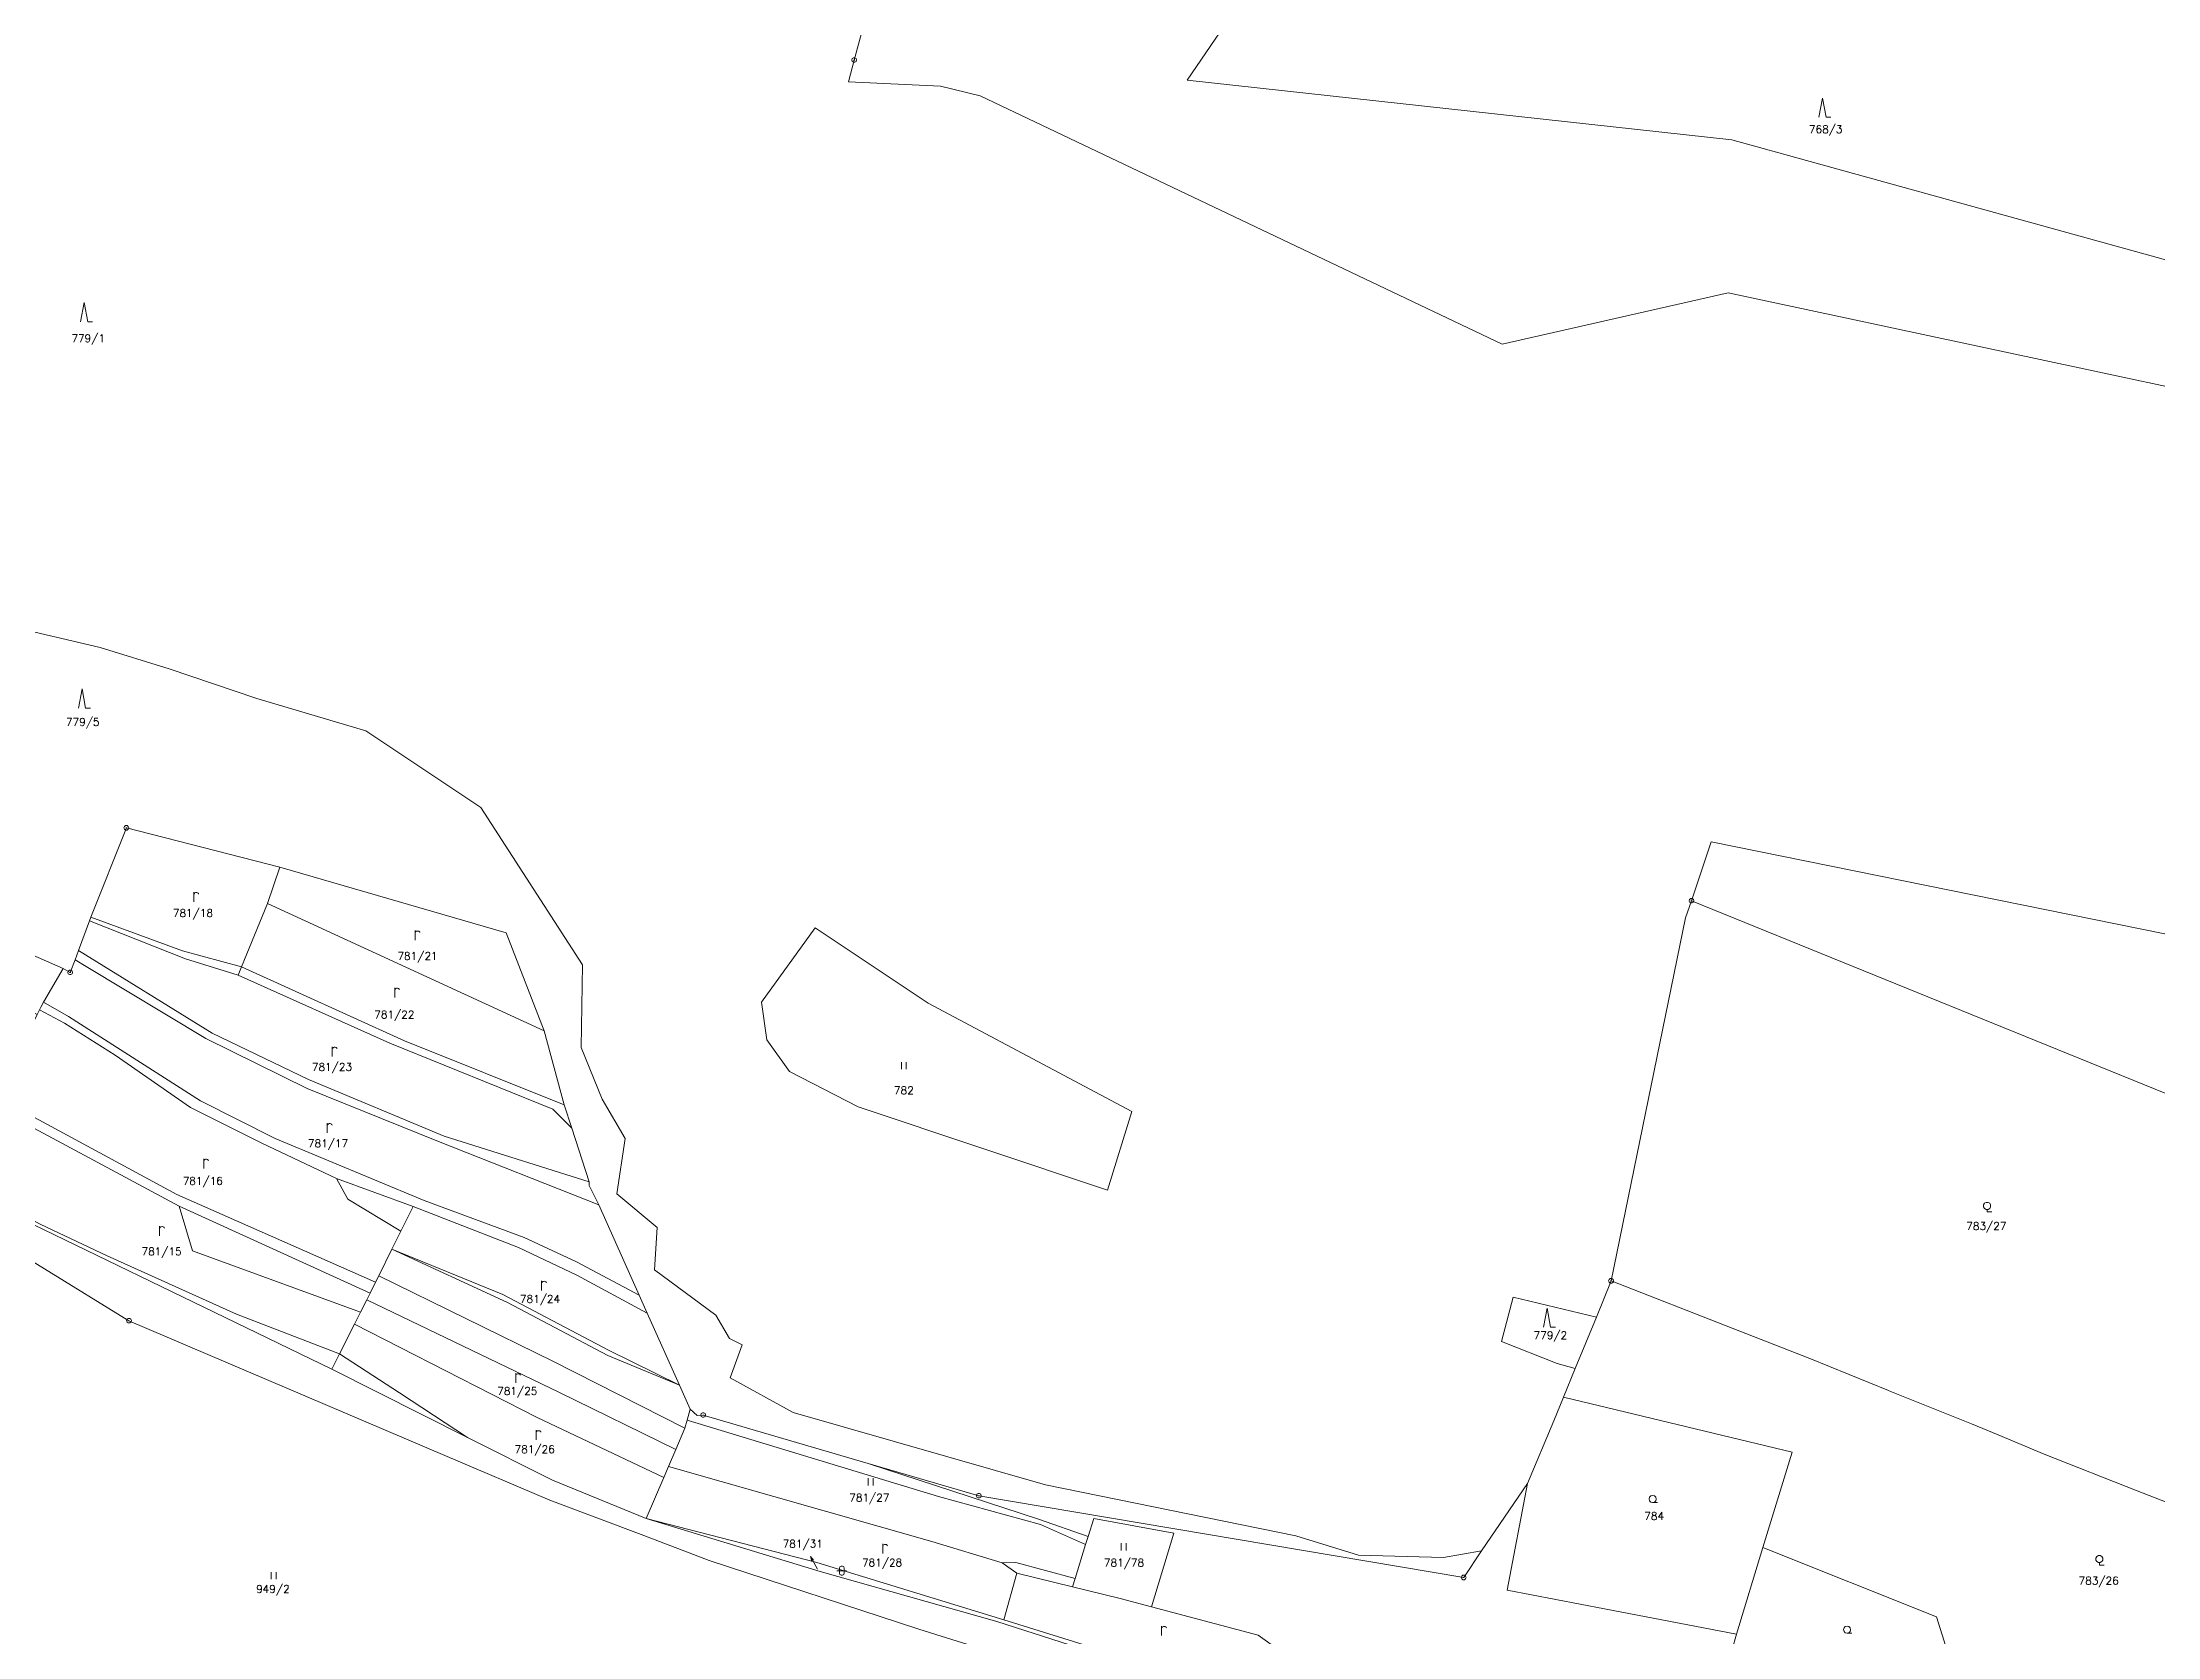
# Model space of a CAD drawing. Extents: x -443817 to 3, y -1171930 to -442383.
# Drawn here: x -442588.9 to -442148.1, y -1171344.1 to -1171011.7 of the extents above; entities that cross this region are included whole.
import ezdxf
from ezdxf.enums import TextEntityAlignment as Align

# ---------------------------------------------------------------- set-up
doc = ezdxf.new("R2010")
doc.units = 0
doc.header["$LTSCALE"] = 0.5
for name, color, linetype, lineweight in [('KLADPAR', 7, 'Continuous', 0), ('ZAPPAR', 7, 'Continuous', 0), ('ZNACKY', 7, 'Continuous', 0)]:
    doc.layers.add(name, color=color, linetype=linetype, lineweight=lineweight)
doc.styles.add('ROMANS', font='romans.shx', dxfattribs={"height": 0.2})

# ---------------------------------------------------------------- blocks, each defined once
blk = doc.blocks.new('$5')
at = {"color": 0}
blk.add_line((-0.12, 0), (0.12, 0), dxfattribs=at)
at = {"color": 0, "flags": 128}
blk.add_lwpolyline([(0.15, 0.48), (0.4, 0.3), (0.5, 0.01), (0.4, -0.28), (0.15, -0.46), (-0.16, -0.46), (-0.41, -0.28), (-0.51, 0.01), (-0.41, 0.3), (-0.16, 0.48), (0.15, 0.48)], dxfattribs=at)
blk = doc.blocks.new('$34')
at = {"color": 0, "flags": 128}
blk.add_lwpolyline([(-0.75, 0), (0, 4), (0.75, 0), (1.75, 0)], dxfattribs=at)
blk = doc.blocks.new('$479')
at = {"color": 0, "flags": 128}
for points in [[(0, 0), (0, 1.27), (0, 2)], [(0, 1.6), (0.1, 1.73), (0.23, 1.84), (0.37, 1.89), (0.6, 1.9), (0.77, 1.87), (0.87, 1.8), (0.96, 1.7), (1, 1.6)]]:
    blk.add_lwpolyline(points, dxfattribs=at)
blk = doc.blocks.new('$489')
at = {"color": 0}
blk.add_line((-0.2, 2), (0, 3), dxfattribs=at)
at = {"color": 0, "flags": 128}
blk.add_lwpolyline([(0, 0), (0, 3), (0.2, 2)], dxfattribs=at)
blk = doc.blocks.new('$42')
at = {"color": 0, "flags": 128}
for points in [[(-1, 1), (0.27, 1), (1, 1)], [(-0.5, 1.5), (-0.4, 1.79), (-0.15, 1.97), (0.16, 1.97), (0.41, 1.79), (0.51, 1.5), (0.51, 0.5), (0.41, 0.21), (0.16, 0.03), (-0.15, 0.03), (-0.4, 0.21), (-0.5, 0.5), (-0.5, 1.5)]]:
    blk.add_lwpolyline(points, dxfattribs=at)
blk = doc.blocks.new('$32')
at = {"color": 0}
for p, q in [((-0.5, 1.5), (-0.5, 0)), ((0.5, 0), (0.5, 1.5))]:
    blk.add_line(p, q, dxfattribs=at)
blk = doc.blocks.new('$31')
at = {"color": 0, "flags": 128}
blk.add_lwpolyline([(0, 0.53), (-0.19, 0.53), (-0.53, 0.72), (-0.72, 1.06), (-0.72, 1.45), (-0.53, 1.79), (-0.19, 1.98), (0.2, 1.98), (0.54, 1.79), (0.73, 1.45), (0.73, 1.06), (0.54, 0.72), (0.2, 0.53), (0.01, 0.53), (0.01, 0), (1.01, 0)], dxfattribs=at)
blk = doc.blocks.new('$30')
at = {"color": 0, "flags": 128}
blk.add_lwpolyline([(0, 0), (-0.38, 0.1), (-0.65, 0.37), (-0.75, 0.74), (-0.65, 1.11), (-0.38, 1.38), (-0.01, 1.48), (0.36, 1.38), (0.63, 1.11), (0.73, 0.73), (0.63, 0.35), (0.36, 0.08), (-0.02, -0.02), (0.98, -0.02)], dxfattribs=at)

msp = doc.modelspace()

# ---------------------------------------------------------------- linework, layer by layer
at = {"layer": 'KLADPAR', "color": 7, "linetype": 'Continuous', "flags": 128}
for points in [[(-442064.06, -1171101.08), (-442237.65, -1171064), (-442284.68, -1171074.67), (-442393.5, -1171022.93), (-442401.75, -1171020.91), (-442420.9, -1171019.96), (-442419.74, -1171015.44), (-442409.72, -1170978.48)], [(-442409.72, -1170978.48), (-442419.74, -1171015.44), (-442420.9, -1171019.96), (-442401.75, -1171020.91), (-442393.5, -1171022.93), (-442284.68, -1171074.67), (-442237.65, -1171064), (-442064.06, -1171101.08)], [(-442596.34, -1171133.34), (-442576.87, -1171137.91), (-442562.49, -1171142.35), (-442544.18, -1171148.54), (-442521.52, -1171155.26), (-442497.55, -1171171.26), (-442476.33, -1171204.07), (-442476.63, -1171221.28), (-442472.27, -1171232.04), (-442467.47, -1171240.24), (-442469.22, -1171251.81), (-442460.79, -1171258.8), (-442461.37, -1171267.67), (-442448.59, -1171277.08), (-442445.68, -1171281.93), (-442443.07, -1171283.27), (-442445.54, -1171290.13), (-442432.46, -1171297.39), (-442379.87, -1171312.45), (-442327.71, -1171323.07), (-442314.64, -1171327.11), (-442296.92, -1171327.64), (-442289.05, -1171326.22), (-442292.73, -1171331.81), (-442393.75, -1171314.74), (-442416.8, -1171307.99), (-442451.18, -1171297.93), (-442452.47, -1171298.02), (-442453.93, -1171296.67), (-442456.15, -1171291.69), (-442462.86, -1171276.68), (-442464.54, -1171272.91), (-442472.94, -1171254.1), (-442474.98, -1171250.09), (-442474.97, -1171249.32), (-442478.57, -1171238.14), (-442480.15, -1171233.23), (-442484.34, -1171217.82), (-442492.28, -1171197.4), (-442539.39, -1171183.67), (-442571.38, -1171175.52), (-442578.76, -1171194.13), (-442579.05, -1171194.91), (-442581.36, -1171201.11), (-442582.06, -1171203), (-442583.1, -1171205.65), (-442584.52, -1171204.8), (-442680.45, -1171162.63)], [(-442091.87, -1171208.73), (-442241.18, -1171178.44), (-442245.27, -1171190.71), (-442246.51, -1171194.28), (-442262.02, -1171269.96), (-442265.09, -1171277.49), (-442282.39, -1171273.32), (-442284.86, -1171282.6), (-442273.23, -1171287.17), (-442269.47, -1171288.19), (-442271.93, -1171294.22), (-442273.98, -1171299.09), (-442279.46, -1171312.2), (-442289.05, -1171326.22), (-442296.92, -1171327.64), (-442314.64, -1171327.11), (-442327.71, -1171323.07), (-442379.87, -1171312.45), (-442432.46, -1171297.39), (-442445.54, -1171290.13), (-442443.07, -1171283.27), (-442445.68, -1171281.93), (-442448.59, -1171277.08), (-442461.37, -1171267.67), (-442460.79, -1171258.8), (-442469.22, -1171251.81), (-442467.47, -1171240.24), (-442472.27, -1171232.04), (-442476.63, -1171221.28), (-442476.33, -1171204.07), (-442497.55, -1171171.26), (-442521.52, -1171155.26), (-442544.18, -1171148.54), (-442562.49, -1171142.35), (-442576.87, -1171137.91), (-442596.34, -1171133.34)], [(-442610.95, -1171248.49), (-442528.58, -1171288.34), (-442500.27, -1171302.57), (-442482.6, -1171311.46), (-442463.05, -1171319.47), (-442426.83, -1171330.5), (-442390.01, -1171340.99), (-442328.59, -1171360.68), (-442322.84, -1171362.53), (-442322.84, -1171362.53), (-442286.25, -1171384.01), (-442257.02, -1171397.9), (-442219.13, -1171412.55), (-442188.5, -1171424.38), (-442162.63, -1171436.19), (-442152.83, -1171440.65), (-442143.34, -1171443.49)], [(-442392.5, -1171346.87), (-442406.27, -1171342.52), (-442449.97, -1171328.22), (-442463.55, -1171323.06), (-442483.15, -1171315.64), (-442505, -1171306.32), (-442570.84, -1171278.25), (-442606.07, -1171256.61)], [(-442606.07, -1171256.61), (-442570.84, -1171278.25), (-442505, -1171306.32), (-442483.15, -1171315.64), (-442463.55, -1171323.06), (-442449.97, -1171328.22), (-442406.27, -1171342.52), (-442392.5, -1171346.87)], [(-442072.22, -1171425.33), (-442162.33, -1171390.17), (-442156.15, -1171373.81), (-442186.83, -1171363.39), (-442194.21, -1171340), (-442230.38, -1171325.54), (-442224.29, -1171305.63), (-442271.93, -1171294.22), (-442271.93, -1171294.22), (-442269.47, -1171288.19), (-442265.09, -1171277.49), (-442262.02, -1171269.96), (-442236.78, -1171279.82), (-442220.64, -1171286.15), (-442204.19, -1171292.81), (-442203.58, -1171293.05), (-442186.94, -1171299.72), (-442181.35, -1171302.06), (-442171.8, -1171306.07), (-442152.37, -1171313.74), (-442132.38, -1171321.49)], [(-442326.27, -1171350.45), (-442335.58, -1171343.78), (-442357.79, -1171337.9), (-442353.11, -1171322.53), (-442369.79, -1171319.5), (-442370.96, -1171323.23), (-442381.31, -1171319.6), (-442416.8, -1171307.99), (-442393.75, -1171314.74), (-442292.73, -1171331.81), (-442289.05, -1171326.22), (-442279.46, -1171312.2), (-442283.66, -1171334.4), (-442263.42, -1171338.3), (-442235.92, -1171343.6), (-442237.69, -1171349.99)]]:
    msp.add_lwpolyline(points, dxfattribs=at)
for points in [[(-442054.33, -1171102.33), (-442070.72, -1171153.24), (-442093.52, -1171223.84), (-442101.61, -1171249.1), (-442245.27, -1171190.71), (-442241.18, -1171178.44), (-442091.87, -1171208.73), (-442064.06, -1171101.08), (-442054.33, -1171102.33)], [(-442682.59, -1171168.3), (-442682.36, -1171167.69), (-442680.45, -1171162.63), (-442584.52, -1171204.8), (-442588.63, -1171211.86), (-442589.23, -1171212.89), (-442589.5, -1171213.45), (-442589.97, -1171214.43), (-442636.94, -1171188.98), (-442682.59, -1171168.3)], [(-442579.05, -1171194.91), (-442578.76, -1171194.13), (-442571.38, -1171175.52), (-442539.39, -1171183.67), (-442542, -1171191.27), (-442547.41, -1171204.51), (-442548.1, -1171206.21), (-442559.09, -1171202.83), (-442579.05, -1171194.91)], [(-442484.34, -1171217.82), (-442480.15, -1171233.23), (-442478.57, -1171238.14), (-442482.5, -1171234.13), (-442516.47, -1171220.39), (-442548.1, -1171206.21), (-442547.41, -1171204.51), (-442542, -1171191.27), (-442484.34, -1171217.82)], [(-442101.61, -1171249.1), (-442116.04, -1171294.16), (-442125.66, -1171324.28), (-442132.38, -1171321.49), (-442152.37, -1171313.74), (-442171.8, -1171306.07), (-442181.35, -1171302.06), (-442186.94, -1171299.72), (-442203.58, -1171293.05), (-442204.19, -1171292.81), (-442220.64, -1171286.15), (-442236.78, -1171279.82), (-442262.02, -1171269.96), (-442246.51, -1171194.28), (-442245.27, -1171190.71), (-442101.61, -1171249.1)], [(-442516.47, -1171220.39), (-442482.5, -1171234.13), (-442478.57, -1171238.14), (-442474.97, -1171249.32), (-442474.98, -1171250.09), (-442472.94, -1171254.1), (-442506.32, -1171240.88), (-442533.69, -1171229.82), (-442554.85, -1171219.41), (-442579.73, -1171204.41), (-442582.06, -1171203), (-442581.36, -1171201.11), (-442579.05, -1171194.91), (-442559.09, -1171202.83), (-442548.1, -1171206.21), (-442516.47, -1171220.39)], [(-442366.94, -1171251.06), (-442361.9, -1171234.63), (-442404.3, -1171212.06), (-442427.89, -1171196.37), (-442439.02, -1171211.82), (-442437.96, -1171219.67), (-442433.19, -1171226.29), (-442418.88, -1171233.65), (-442366.94, -1171251.06)], [(-442361.9, -1171234.63), (-442366.94, -1171251.06), (-442418.88, -1171233.65), (-442433.19, -1171226.29), (-442437.96, -1171219.67), (-442439.02, -1171211.82), (-442427.89, -1171196.37), (-442404.3, -1171212.06), (-442361.9, -1171234.63)], [(-442472.94, -1171254.1), (-442464.54, -1171272.91), (-442462.86, -1171276.68), (-442477.5, -1171268.77), (-442489.68, -1171262.98), (-442511.62, -1171254.46), (-442527.62, -1171248.63), (-442543.19, -1171241.25), (-442558.05, -1171233.8), (-442573.69, -1171222.89), (-442584.3, -1171216.19), (-442589.5, -1171213.45), (-442589.23, -1171212.89), (-442588.63, -1171211.86), (-442584.52, -1171204.8), (-442583.1, -1171205.65), (-442582.06, -1171203), (-442579.73, -1171204.41), (-442554.85, -1171219.41), (-442533.69, -1171229.82), (-442506.32, -1171240.88), (-442472.94, -1171254.1)], [(-442520.58, -1171272.49), (-442560.41, -1171254.35), (-442600.95, -1171232.6), (-442599.83, -1171230.9), (-442595.85, -1171225.81), (-442594.46, -1171223.71), (-442589.97, -1171214.43), (-442589.5, -1171213.45), (-442584.3, -1171216.19), (-442573.69, -1171222.89), (-442558.05, -1171233.8), (-442543.19, -1171241.25), (-442527.62, -1171248.63), (-442511.62, -1171254.46), (-442514.17, -1171259.58), (-442516.04, -1171263.35), (-442518.79, -1171268.89), (-442519.45, -1171270.22), (-442520.58, -1171272.49)], [(-442610.95, -1171248.49), (-442609.55, -1171246.27), (-442600.95, -1171232.6), (-442560.41, -1171254.35), (-442520.58, -1171272.49), (-442521.29, -1171273.89), (-442522.58, -1171276.45), (-442523.85, -1171278.96), (-442526.99, -1171285.19), (-442528.58, -1171288.34), (-442610.95, -1171248.49)], [(-442477.5, -1171268.77), (-442462.86, -1171276.68), (-442456.15, -1171291.69), (-442471.08, -1171285.48), (-442491.98, -1171274.48), (-442516.04, -1171263.35), (-442514.17, -1171259.58), (-442511.62, -1171254.46), (-442489.68, -1171262.98), (-442477.5, -1171268.77)], [(-442491.98, -1171274.48), (-442471.08, -1171285.48), (-442456.15, -1171291.69), (-442453.93, -1171296.67), (-442454.52, -1171298.96), (-442455, -1171300.66), (-442456.89, -1171305.08), (-442458.39, -1171308.61), (-442459.4, -1171310.96), (-442485.76, -1171298.45), (-442523.85, -1171278.96), (-442522.58, -1171276.45), (-442521.29, -1171273.89), (-442520.58, -1171272.49), (-442519.45, -1171270.22), (-442518.79, -1171268.89), (-442516.04, -1171263.35), (-442491.98, -1171274.48)], [(-442269.47, -1171288.19), (-442273.23, -1171287.17), (-442284.86, -1171282.6), (-442282.39, -1171273.32), (-442265.09, -1171277.49), (-442269.47, -1171288.19)], [(-442485.76, -1171298.45), (-442459.4, -1171310.96), (-442463.05, -1171319.47), (-442482.6, -1171311.46), (-442500.27, -1171302.57), (-442528.58, -1171288.34), (-442526.99, -1171285.19), (-442523.85, -1171278.96), (-442485.76, -1171298.45)], [(-442235.92, -1171343.6), (-442263.42, -1171338.3), (-442283.66, -1171334.4), (-442279.46, -1171312.2), (-442273.98, -1171299.09), (-442271.93, -1171294.22), (-442224.29, -1171305.63), (-442230.38, -1171325.54), (-442235.92, -1171343.6)], [(-442458.39, -1171308.61), (-442456.89, -1171305.08), (-442455, -1171300.66), (-442454.52, -1171298.96), (-442453.93, -1171296.67), (-442452.47, -1171298.02), (-442451.18, -1171297.93), (-442416.8, -1171307.99), (-442381.31, -1171319.6), (-442370.96, -1171323.23), (-442371.5, -1171324.93), (-442373.72, -1171331.99), (-442374.26, -1171333.72), (-442385.83, -1171330.86), (-442388.87, -1171328.74), (-442403.57, -1171324.3), (-442458.39, -1171308.61)], [(-442403.57, -1171324.3), (-442388.87, -1171328.74), (-442385.83, -1171330.86), (-442388.58, -1171340.61), (-442427.52, -1171328.66), (-442463.05, -1171319.47), (-442459.4, -1171310.96), (-442458.39, -1171308.61), (-442403.57, -1171324.3)], [(-442388.58, -1171340.61), (-442328.24, -1171359.34), (-442328.59, -1171360.68), (-442390.01, -1171340.99), (-442426.83, -1171330.5), (-442463.05, -1171319.47), (-442427.52, -1171328.66), (-442388.58, -1171340.61)], [(-442374.26, -1171333.72), (-442373.72, -1171331.99), (-442371.5, -1171324.93), (-442370.96, -1171323.23), (-442369.79, -1171319.5), (-442353.11, -1171322.53), (-442357.79, -1171337.9), (-442364.32, -1171336.17), (-442374.26, -1171333.72)], [(-442234.76, -1171352.28), (-442237.69, -1171349.99), (-442235.92, -1171343.6), (-442230.38, -1171325.54), (-442194.21, -1171340), (-442186.83, -1171363.39), (-442234.76, -1171352.28)], [(-442388.58, -1171340.61), (-442385.83, -1171330.86), (-442374.26, -1171333.72), (-442364.32, -1171336.17), (-442357.79, -1171337.9), (-442335.58, -1171343.78), (-442326.27, -1171350.45), (-442328.24, -1171359.34), (-442388.58, -1171340.61)]]:
    msp.add_lwpolyline(points, close=True, dxfattribs=at)
at = {"layer": 'KLADPAR', "color": 7, "linetype": 'Continuous'}
msp.add_3dface([(-442492.28, -1171197.4), (-442484.34, -1171217.82), (-442542, -1171191.27), (-442539.39, -1171183.67)], dxfattribs=at)
at = {"layer": 'ZAPPAR', "color": 7, "linetype": 'Continuous', "flags": 128}
for points in [[(-442286.32, -1170925.76), (-442350.33, -1171019.66), (-442236.87, -1171032.07), (-442117.6, -1171065.1), (-442055.33, -1171087.77)], [(-442547.41, -1171204.51), (-442559.71, -1171201.18), (-442578.76, -1171194.13)], [(-442581.36, -1171201.11), (-442553.5, -1171218.34), (-442533.44, -1171227.97), (-442505.17, -1171239.78), (-442474.97, -1171249.32)], [(-442547.41, -1171204.51), (-442513.43, -1171219.92), (-442480.15, -1171233.23)], [(-442464.54, -1171272.91), (-442477.56, -1171265.95), (-442488.52, -1171260.92), (-442509.36, -1171253.19), (-442540.4, -1171240.29), (-442555.91, -1171232.41), (-442583.41, -1171214.85), (-442588.63, -1171211.86)], [(-442519.45, -1171270.22), (-442560.88, -1171251.97), (-442599.83, -1171230.9)], [(-442526.99, -1171285.19), (-442548.42, -1171276.87), (-442575.42, -1171264.7), (-442589.35, -1171258.11), (-442606.55, -1171248.84), (-442609.55, -1171246.27)], [(-442527.62, -1171248.63), (-442525.24, -1171252.94), (-442514.17, -1171259.58)], [(-442560.41, -1171254.35), (-442557.58, -1171263.66), (-442522.58, -1171276.45)], [(-442516.04, -1171263.35), (-442492.93, -1171272.78), (-442470.93, -1171284.41), (-442456.15, -1171291.69)], [(-442518.79, -1171268.89), (-442482.5, -1171286.72), (-442455, -1171300.66)], [(-442521.29, -1171273.89), (-442481.29, -1171293.17), (-442456.89, -1171305.08)], [(-442526.99, -1171285.19), (-442514.44, -1171293.28), (-442500.27, -1171302.57)], [(-442371.5, -1171324.93), (-442380.93, -1171320.75), (-442402.13, -1171314.91), (-442454.52, -1171298.96)], [(-442388.87, -1171328.74), (-442386.04, -1171328.63), (-442373.72, -1171331.99)]]:
    msp.add_lwpolyline(points, dxfattribs=at)

# ---------------------------------------------------------------- block references
at = {"layer": 'KLADPAR', "color": 7, "linetype": 'Continuous'}
for name, p in [('$34', (-442217.98, -1171027.37)), ('$34', (-442580.19, -1171070)), ('$34', (-442580.62, -1171150.53)), ('$479', (-442557.32, -1171190.9)), ('$479', (-442511.22, -1171198.92)), ('$479', (-442515.48, -1171210.84)), ('$479', (-442528.47, -1171223.14)), ('$32', (-442409.39, -1171225.83)), ('$479', (-442529.52, -1171239.06)), ('$479', (-442555.27, -1171246.5)), ('$31', (-442183.67, -1171255.57)), ('$479', (-442564.47, -1171260.54)), ('$479', (-442484.86, -1171271.94)), ('$34', (-442275.37, -1171279.62)), ('$479', (-442490.26, -1171291.22)), ('$479', (-442486, -1171303.08)), ('$32', (-442416.3, -1171312.61)), ('$30', (-442253.35, -1171316.15)), ('$479', (-442413.79, -1171326.78)), ('$32', (-442363.58, -1171326.14)), ('$42', (-442422.32, -1171331.36)), ('$31', (-442160.29, -1171329.2)), ('$32', (-442540.7, -1171332.14)), ('$479', (-442355.67, -1171343.9)), ('$30', (-442212.83, -1171343.39))]:
    msp.add_blockref(name, p, dxfattribs=at)
at = {"layer": 'KLADPAR', "color": 7, "linetype": 'Continuous', "rotation": 29.971423}
msp.add_blockref('$489', (-442427.37, -1171330.02), dxfattribs=at)
at = {"layer": 'ZNACKY', "color": 7, "linetype": 'Continuous'}
for p in [(-442419.74, -1171015.44), (-442571.38, -1171175.52), (-442245.27, -1171190.71), (-442583.1, -1171205.65), (-442262.02, -1171269.96), (-442570.84, -1171278.25), (-442451.18, -1171297.93), (-442393.75, -1171314.74), (-442292.73, -1171331.81)]:
    msp.add_blockref('$5', p, dxfattribs=at)

# ---------------------------------------------------------------- texts
at = {"layer": 'KLADPAR', "color": 7, "linetype": 'Continuous', "style": 'ROMANS'}
for s, p in [('768/3', (-442217.29, -1171029.07)), ('779/1', (-442579.33, -1171072.64)), ('779/5', (-442580.46, -1171152.63)), ('781/18', (-442557.52, -1171192.46)), ('781/21', (-442510.72, -1171201.42)), ('781/22', (-442515.54, -1171213.62)), ('781/23', (-442528.55, -1171224.54)), ('782', (-442409.39, -1171229.43)), ('781/17', (-442529.36, -1171240.5)), ('781/16', (-442555.45, -1171248.3)), ('783/27', (-442183.83, -1171257.73)), ('781/15', (-442564.05, -1171263.02)), ('781/24', (-442485.18, -1171272.9)), ('779/2', (-442274.66, -1171280.47)), ('781/25', (-442489.94, -1171292.1)), ('781/26', (-442486.3, -1171304.24)), ('781/27', (-442416.58, -1171314.33)), ('784', (-442253.05, -1171318.15)), ('781/31', (-442430.44, -1171323.96)), ('781/28', (-442413.91, -1171327.86)), ('781/78', (-442363.51, -1171327.9)), ('949/2', (-442540.86, -1171333.38)), ('783/26', (-442160.41, -1171331.65))]:
    msp.add_text(s, height=1.6, dxfattribs=at).set_placement(p, align=Align.TOP_CENTER)

doc.saveas('drawing.dxf')
